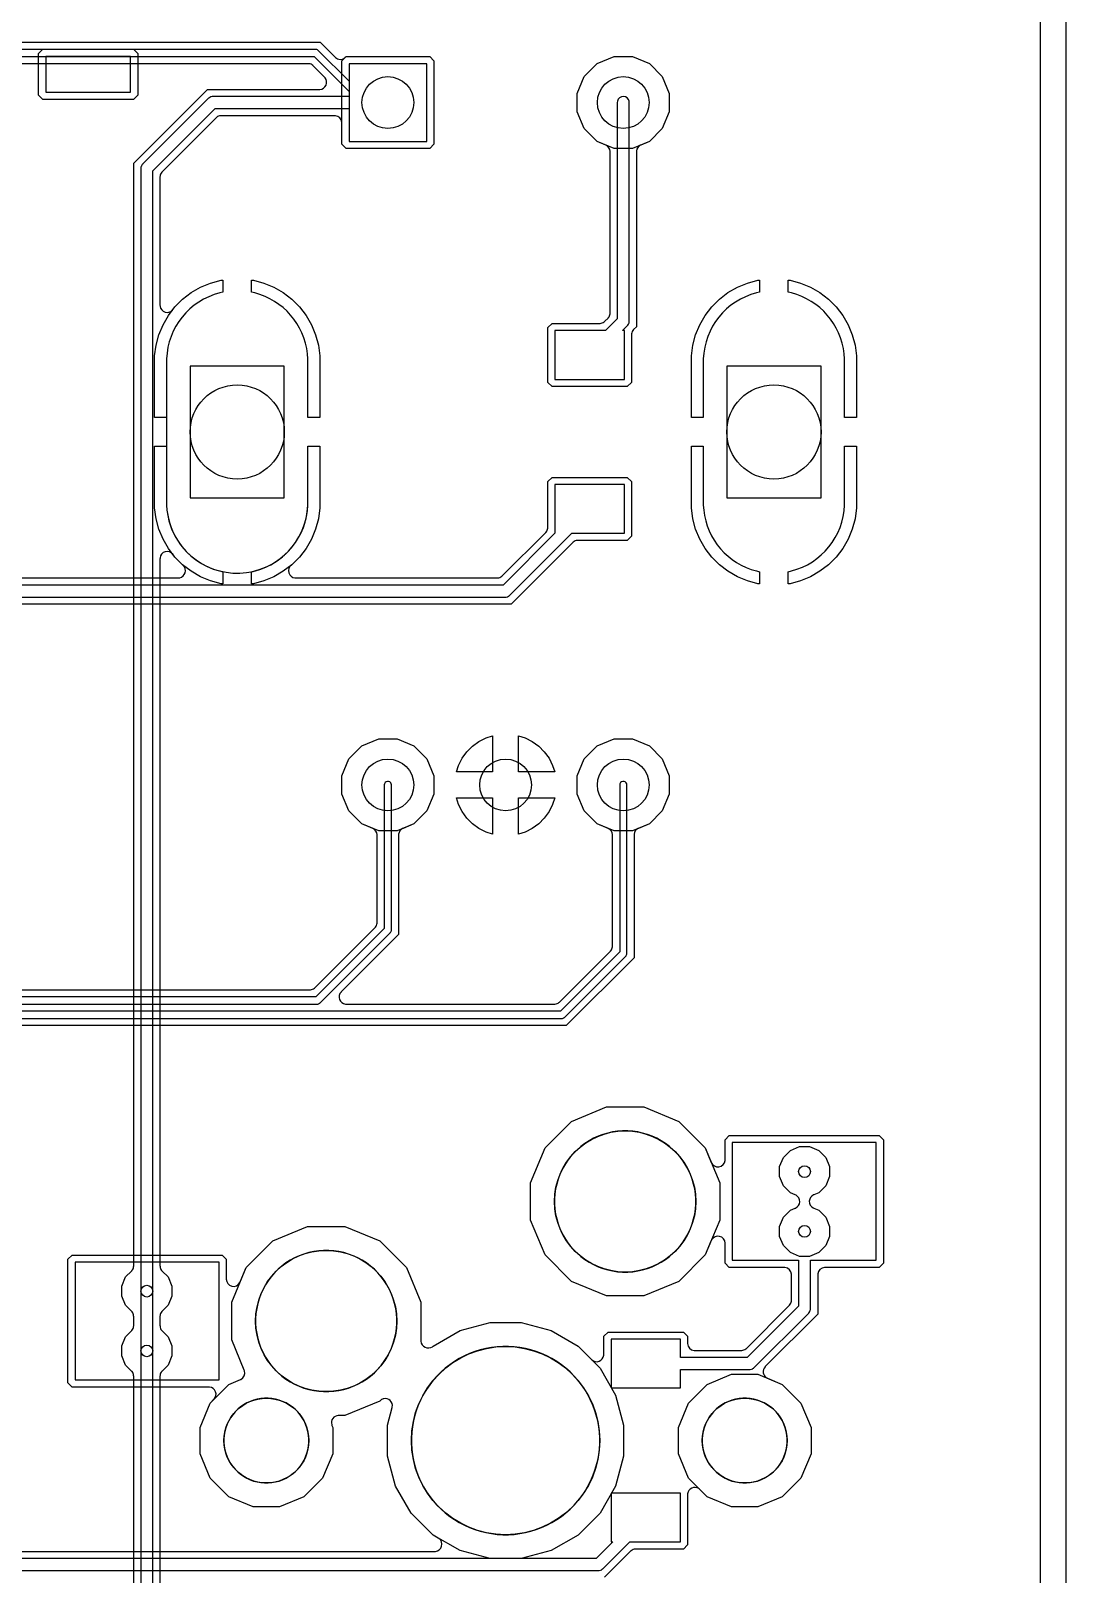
# Model space of a CAD drawing. Header units: millimetres. Extents: x 7.1 to 88.1, y 7.1 to 104.8.
# Drawn here: x 66.12 to 88.11, y 54.31 to 87.1 of the extents above; entities that cross this region are included whole.
import ezdxf

# ---------------------------------------------------------------- set-up
doc = ezdxf.new("R2010")
doc.units = ezdxf.units.MM

msp = doc.modelspace()

# ---------------------------------------------------------------- linework, layer by layer
at = {"layer": '16_copper'}
msp.add_lwpolyline([(87.56, 10.384), (87.56, 88.438)], dxfattribs=at)
for points in [[(66.372, 85.646), (66.282, 85.735), (66.282, 86.624), (66.372, 86.713), (68.298, 86.713), (68.387, 86.624), (68.387, 85.735), (68.298, 85.646)], [(68.235, 86.56), (66.435, 86.56), (66.435, 85.798), (68.235, 85.798)], [(72.812, 84.604), (72.723, 84.693), (72.723, 86.469), (72.812, 86.559), (74.588, 86.559), (74.677, 86.469), (74.677, 84.693), (74.588, 84.604)], [(74.525, 86.406), (72.875, 86.406), (72.875, 84.756), (74.525, 84.756)], [(75.155, 71.356), (75.2, 71.495), (75.277, 71.647), (75.377, 71.784), (75.497, 71.904), (75.634, 72.004), (75.786, 72.081), (75.925, 72.126), (75.925, 71.356)], [(76.475, 71.356), (76.475, 72.126), (76.614, 72.081), (76.766, 72.004), (76.903, 71.904), (77.023, 71.784), (77.123, 71.647), (77.2, 71.495), (77.245, 71.356)], [(75.786, 70.081), (75.634, 70.158), (75.497, 70.258), (75.377, 70.378), (75.277, 70.516), (75.2, 70.667), (75.155, 70.806), (75.925, 70.806), (75.925, 70.036)], [(76.475, 70.806), (77.245, 70.806), (77.2, 70.667), (77.123, 70.516), (77.023, 70.378), (76.903, 70.258), (76.766, 70.158), (76.614, 70.081), (76.475, 70.036)], [(70.115, 60.94), (67.057, 60.94), (67.057, 58.44), (70.115, 58.44)]]:
    msp.add_lwpolyline(points, close=True, dxfattribs=at)
for points in [[(77.186, 79.545), (77.097, 79.635), (77.097, 80.798), (77.186, 80.887), (78.199, 80.887), (78.204, 80.888), (78.21, 80.888, 0.153128), (78.295, 80.921), (78.306, 80.932), (78.376, 81.001), (78.38, 81.006), (78.384, 81.01, 0.153125), (78.42, 81.094), (78.421, 81.109), (78.421, 84.537), (78.42, 84.542), (78.42, 84.547, 0.258801), (78.341, 84.671), (78.327, 84.678), (78.146, 84.753), (77.871, 85.028), (77.723, 85.387), (77.723, 85.776), (77.871, 86.135), (78.146, 86.41), (78.506, 86.559), (78.894, 86.559), (79.254, 86.41), (79.529, 86.135), (79.677, 85.776), (79.677, 85.387), (79.529, 85.028), (79.254, 84.753), (79.073, 84.678), (79.069, 84.676), (79.065, 84.674, 0.258803), (78.98, 84.553), (78.979, 84.537), (78.979, 80.815), (78.92, 80.755, 0.172365), (78.876, 80.663), (78.875, 80.647), (78.875, 79.635), (78.786, 79.545)], [(78.723, 80.735), (78.684, 80.735), (78.79, 80.841), (78.793, 80.845), (78.797, 80.848, 0.11143), (78.823, 80.898), (78.824, 80.905), (78.826, 80.915), (78.826, 80.924), (78.827, 80.93), (78.827, 85.581), (78.824, 85.609, 0.785533), (78.577, 85.613), (78.573, 85.581), (78.573, 80.983), (78.325, 80.735), (77.249, 80.735), (77.249, 79.698), (78.723, 79.698)], [(68.746, 78.886), (68.746, 80.196), (68.776, 80.424), (68.836, 80.646), (68.924, 80.859), (69.038, 81.058), (69.178, 81.24), (69.341, 81.403), (69.523, 81.543), (69.723, 81.658), (69.935, 81.746), (70.157, 81.805), (70.195, 81.81), (70.195, 81.55), (70.129, 81.536, 0.332832), (69, 80.135), (69, 78.886)], [(72, 78.886), (72, 80.135), (71.992, 80.242, 0.31312), (70.871, 81.536), (70.805, 81.55), (70.805, 81.81), (70.843, 81.805), (71.065, 81.746), (71.277, 81.658), (71.477, 81.543), (71.659, 81.403), (71.822, 81.24), (71.962, 81.058), (72.076, 80.859), (72.164, 80.646), (72.224, 80.424), (72.254, 80.196), (72.254, 78.886)], [(80.146, 78.886), (80.146, 80.196), (80.176, 80.424), (80.236, 80.646), (80.324, 80.859), (80.438, 81.058), (80.578, 81.24), (80.741, 81.403), (80.923, 81.543), (81.123, 81.658), (81.335, 81.746), (81.557, 81.805), (81.595, 81.81), (81.595, 81.55), (81.529, 81.536, 0.332832), (80.4, 80.135), (80.4, 78.886)], [(83.4, 78.886), (83.4, 80.135), (83.392, 80.242, 0.31312), (82.271, 81.536), (82.205, 81.55), (82.205, 81.81), (82.243, 81.805), (82.465, 81.746), (82.677, 81.658), (82.877, 81.543), (83.059, 81.403), (83.222, 81.24), (83.362, 81.058), (83.476, 80.859), (83.564, 80.646), (83.624, 80.424), (83.654, 80.196), (83.654, 78.886)], [(81.557, 75.357), (81.335, 75.417), (81.123, 75.505), (80.923, 75.62), (80.741, 75.76), (80.578, 75.922), (80.438, 76.105), (80.324, 76.304), (80.236, 76.516), (80.176, 76.738), (80.146, 76.966), (80.146, 78.276), (80.4, 78.276), (80.4, 77.028), (80.408, 76.921, 0.31312), (81.529, 75.627), (81.595, 75.612), (81.595, 75.352)], [(82.205, 75.612), (82.271, 75.627, 0.332832), (83.4, 77.028), (83.4, 78.276), (83.654, 78.276), (83.654, 76.966), (83.624, 76.738), (83.564, 76.516), (83.476, 76.304), (83.362, 76.105), (83.222, 75.922), (83.059, 75.76), (82.877, 75.62), (82.677, 75.505), (82.465, 75.417), (82.243, 75.357), (82.205, 75.352)], [(79.914, 58.658), (81.385, 58.658), (81.39, 58.659), (81.396, 58.658, 0.111436), (81.449, 58.675), (81.455, 58.68), (81.463, 58.685), (81.47, 58.691), (81.475, 58.695), (82.64, 59.86), (82.643, 59.864), (82.647, 59.868, 0.11143), (82.673, 59.918), (82.674, 59.925), (82.676, 59.935), (82.676, 59.944), (82.677, 59.95), (82.677, 60.98), (84.073, 60.98), (84.073, 63.48), (81.015, 63.48), (81.015, 60.98), (82.423, 60.98), (82.423, 60.003), (81.332, 58.912), (79.914, 58.912), (79.914, 59.303), (78.44, 59.303), (78.44, 58.267), (79.914, 58.267)]]:
    msp.add_lwpolyline(points, format="xyb", close=True, dxfattribs=at)
for points in [[(64.093, 75.479), (69.257, 75.479), (69.269, 75.481), (69.281, 75.481, 0.547411), (69.362, 75.743), (69.358, 75.746, 0.006205), (69.355, 75.748), (69.35, 75.753), (69.341, 75.76), (69.178, 75.922), (69.038, 76.105), (68.924, 76.304), (68.836, 76.516), (68.776, 76.738), (68.746, 76.966), (68.746, 78.276), (69, 78.276), (69, 77.028), (69.008, 76.921, 0.931034), (72, 77.028), (72, 78.276), (72.254, 78.276), (72.254, 76.966), (72.224, 76.738), (72.164, 76.516), (72.076, 76.304), (71.962, 76.105), (71.822, 75.922), (71.659, 75.76), (71.65, 75.753, 0.678475), (71.727, 75.48), (71.732, 75.48, 0.006502), (71.736, 75.48), (71.743, 75.479), (76.021, 75.479), (76.027, 75.48), (76.033, 75.48, 0.153128), (76.117, 75.514), (76.129, 75.524), (77.052, 76.447), (77.056, 76.451), (77.06, 76.455, 0.153125), (77.096, 76.539), (77.097, 76.555), (77.097, 77.528), (77.186, 77.617), (78.786, 77.617), (78.875, 77.528), (78.875, 76.365), (78.786, 76.275), (77.734, 76.275), (77.728, 76.275), (77.722, 76.275, 0.153128), (77.637, 76.241), (77.626, 76.231), (76.316, 74.921), (38.334, 74.921)], [(38.157, 75.073), (76.2, 75.073), (76.205, 75.074), (76.211, 75.073, 0.111436), (76.264, 75.09), (76.27, 75.095), (76.278, 75.1), (76.285, 75.106), (76.29, 75.11), (77.607, 76.428), (78.723, 76.428), (78.723, 77.465), (77.249, 77.465), (77.249, 76.429), (76.147, 75.327), (57.496, 75.327)], [(30.505, 66.729), (72.042, 66.729), (72.048, 66.729), (72.054, 66.729, 0.153128), (72.138, 66.763), (72.15, 66.773), (73.427, 68.05), (73.43, 68.054), (73.435, 68.058, 0.153125), (73.471, 68.142), (73.471, 68.158), (73.471, 70.016), (73.471, 70.021), (73.471, 70.026, 0.258807), (73.391, 70.15), (73.377, 70.157), (73.146, 70.253), (72.871, 70.528), (72.723, 70.887), (72.723, 71.276), (72.871, 71.635), (73.146, 71.91), (73.506, 72.059), (73.894, 72.059), (74.254, 71.91), (74.529, 71.635), (74.677, 71.276), (74.677, 70.887), (74.529, 70.528), (74.254, 70.253), (74.023, 70.157), (74.018, 70.155), (74.014, 70.153, 0.258803), (73.929, 70.032), (73.929, 70.016), (73.929, 67.905), (73.75, 67.727), (73.75, 67.727), (72.707, 66.684), (72.706, 66.682), (72.705, 66.681, 0.622974), (72.799, 66.425), (72.815, 66.424), (77.237, 66.424), (77.243, 66.424), (77.249, 66.424, 0.153128), (77.334, 66.458), (77.345, 66.468), (78.427, 67.55), (78.43, 67.554), (78.435, 67.558, 0.153125), (78.471, 67.642), (78.471, 67.658), (78.471, 70.016), (78.471, 70.021), (78.471, 70.026, 0.258807), (78.391, 70.15), (78.377, 70.157), (78.146, 70.253), (77.871, 70.528), (77.723, 70.887), (77.723, 71.276), (77.871, 71.635), (78.146, 71.91), (78.506, 72.059), (78.894, 72.059), (79.254, 71.91), (79.529, 71.635), (79.677, 71.276), (79.677, 70.887), (79.529, 70.528), (79.254, 70.253), (79.023, 70.157), (79.018, 70.155), (79.014, 70.153, 0.258803), (78.929, 70.032), (78.929, 70.016), (78.929, 67.405), (77.49, 65.967), (30.505, 65.967)], [(30.122, 66.424), (72.2, 66.424), (72.208, 66.425), (72.217, 66.426, 0.087654), (72.241, 66.436), (72.247, 66.441), (72.254, 66.446), (73.754, 67.946), (73.759, 67.953), (73.764, 67.959, 0.087651), (73.774, 67.984), (73.775, 67.991), (73.776, 68), (73.776, 71.081), (73.773, 71.103, 0.866051), (73.624, 71.081), (73.624, 68.032), (72.168, 66.576), (30.154, 66.576)], [(30.158, 66.119), (77.395, 66.119), (77.404, 66.12), (77.412, 66.121, 0.087654), (77.437, 66.131), (77.442, 66.136), (77.449, 66.141), (78.754, 67.446), (78.759, 67.453), (78.764, 67.459, 0.087651), (78.774, 67.484), (78.775, 67.491), (78.776, 67.5), (78.776, 71.081), (78.773, 71.103, 0.866051), (78.624, 71.081), (78.624, 67.532), (77.364, 66.271), (30.126, 66.271)], [(61.168, 54.794), (74.695, 54.794), (74.702, 54.795), (74.708, 54.795, 0.695635), (74.785, 55.07), (74.771, 55.079), (74.66, 55.143), (74.193, 55.61), (73.863, 56.182), (73.692, 56.82), (73.692, 57.48), (73.791, 57.849), (73.792, 57.855), (73.794, 57.861, 0.541105), (73.608, 58.036), (73.602, 58.035), (73.593, 58.032), (73.585, 58.029, 0.063309), (73.547, 58.007), (73.536, 57.996), (73.527, 57.988), (72.789, 57.682), (72.653, 57.682), (72.65, 57.682), (72.647, 57.682, 0.484479), (72.506, 57.489), (72.507, 57.486), (72.512, 57.471), (72.529, 57.43), (72.529, 56.87), (72.314, 56.352), (71.918, 55.956), (71.4, 55.741), (70.84, 55.741), (70.322, 55.956), (69.926, 56.352), (69.711, 56.87), (69.711, 57.43), (69.926, 57.948), (70.005, 58.027), (70.006, 58.028), (70.007, 58.029), (70.007, 58.03), (70.008, 58.03, 0.622974), (69.913, 58.287), (69.897, 58.288), (66.994, 58.288), (66.905, 58.377), (66.905, 61.003), (66.994, 61.092), (70.178, 61.092), (70.267, 61.003), (70.267, 60.579), (70.267, 60.578), (70.267, 60.577, 0.773604), (70.554, 60.506), (70.561, 60.521), (70.688, 60.827), (71.253, 61.392), (71.991, 61.698), (72.789, 61.698), (73.527, 61.392), (74.092, 60.827), (74.398, 60.089), (74.398, 59.263), (74.398, 59.261), (74.398, 59.259, 0.54334), (74.647, 59.145), (74.658, 59.155), (74.66, 59.157), (75.232, 59.487), (75.87, 59.658), (76.53, 59.658), (77.168, 59.487), (77.74, 59.157), (78.027, 58.87), (78.028, 58.869), (78.03, 58.867, 0.622974), (78.286, 58.962), (78.287, 58.978), (78.287, 59.367), (78.376, 59.456), (79.977, 59.456), (80.066, 59.367), (80.066, 59.217), (80.066, 59.213), (80.066, 59.209, 0.370187), (80.203, 59.065), (80.218, 59.064), (81.206, 59.064), (81.212, 59.065), (81.218, 59.065, 0.153128), (81.302, 59.099), (81.314, 59.109), (82.226, 60.021), (82.23, 60.026), (82.234, 60.029, 0.153125), (82.27, 60.113), (82.271, 60.129), (82.271, 60.675), (82.27, 60.679), (82.27, 60.683, 0.370187), (82.134, 60.827), (82.118, 60.828), (80.952, 60.828), (80.863, 60.917), (80.863, 61.341), (80.863, 61.342), (80.863, 61.343, 0.773604), (80.576, 61.414), (80.569, 61.399), (80.442, 61.093), (79.877, 60.528), (79.139, 60.222), (78.341, 60.222), (77.603, 60.528), (77.038, 61.093), (76.732, 61.831), (76.732, 62.629), (77.038, 63.367), (77.603, 63.932), (78.341, 64.238), (79.139, 64.238), (79.877, 63.932), (80.442, 63.367), (80.569, 63.061), (80.57, 63.06), (80.57, 63.059, 0.773607), (80.862, 63.103), (80.863, 63.119), (80.863, 63.543), (80.952, 63.632), (84.136, 63.632), (84.225, 63.543), (84.225, 60.917), (84.136, 60.828), (82.982, 60.828), (82.978, 60.827), (82.974, 60.827, 0.370187), (82.83, 60.691), (82.829, 60.675), (82.829, 59.834), (81.717, 58.722), (81.715, 58.72), (81.713, 58.718, 0.490286), (81.752, 58.48), (81.766, 58.473), (82.078, 58.344), (82.474, 57.948), (82.689, 57.43), (82.689, 56.87), (82.474, 56.352), (82.078, 55.956), (81.56, 55.741), (81, 55.741), (80.482, 55.956), (80.326, 56.112), (80.325, 56.113), (80.323, 56.114), (80.321, 56.116), (80.321, 56.116), (80.321, 56.116), (80.313, 56.122), (80.302, 56.131, 0.562966), (80.067, 56.019), (80.066, 56.004), (80.066, 54.933), (79.977, 54.844), (78.964, 54.844), (78.958, 54.844), (78.953, 54.844, 0.153128), (78.868, 54.81), (78.856, 54.799), (78.304, 54.248)], [(23.027, 54.388), (78.177, 54.388), (78.182, 54.389), (78.187, 54.388, 0.111436), (78.241, 54.405), (78.246, 54.41), (78.255, 54.415), (78.261, 54.421), (78.266, 54.425), (78.838, 54.997), (79.914, 54.997), (79.914, 56.034), (78.44, 56.034), (78.44, 54.997), (78.478, 54.997), (78.124, 54.642), (59.433, 54.642)]]:
    msp.add_lwpolyline(points, format="xyb", dxfattribs=at)
at = {"layer": '1_copper'}
msp.add_lwpolyline([(87.56, 10.384), (87.56, 88.438)], dxfattribs=at)
for points in [[(68.707, 20.955), (68.707, 84.127), (70.034, 85.454), (72.875, 85.454), (72.875, 84.756), (74.525, 84.756), (74.525, 86.406), (72.875, 86.406), (72.875, 86.033), (72.219, 86.689), (72.212, 86.694), (72.206, 86.699, 0.087651), (72.181, 86.709), (72.174, 86.71), (72.165, 86.711), (51.635, 86.711)], [(57.722, 86.863), (72.26, 86.863), (72.438, 86.685), (72.438, 86.685), (72.58, 86.543), (72.583, 86.54), (72.586, 86.538, 0.370187), (72.784, 86.532), (72.796, 86.543), (72.812, 86.559), (74.588, 86.559), (74.677, 86.469), (74.677, 84.693), (74.588, 84.604), (72.812, 84.604), (72.723, 84.693), (72.723, 85.149), (72.722, 85.153), (72.722, 85.157, 0.370187), (72.586, 85.301), (72.57, 85.302), (70.16, 85.302), (70.154, 85.301), (70.149, 85.301, 0.153128), (70.064, 85.268), (70.052, 85.257), (68.904, 84.109), (68.9, 84.104), (68.896, 84.101, 0.153125), (68.86, 84.017), (68.859, 84.001), (68.859, 81.273), (68.861, 81.262), (68.861, 81.25, 0.622975), (69.123, 81.169), (69.126, 81.173, 0.006401), (69.129, 81.176), (69.133, 81.181), (69.178, 81.24), (69.341, 81.403), (69.523, 81.543), (69.723, 81.658), (69.935, 81.746), (70.157, 81.805), (70.195, 81.81), (70.195, 81.55), (70.129, 81.536, 0.332832), (69, 80.135), (69, 77.028), (69.008, 76.921, 0.31312), (70.129, 75.627), (70.195, 75.612), (70.195, 75.352), (70.157, 75.357), (69.935, 75.417), (69.723, 75.505), (69.523, 75.62), (69.341, 75.76), (69.178, 75.922), (69.133, 75.982, 0.678454), (68.86, 75.905), (68.86, 75.9, 0.006496), (68.86, 75.896), (68.859, 75.889), (68.859, 60.86), (68.86, 60.855), (68.86, 60.849, 0.153128), (68.894, 60.764), (68.904, 60.752), (69.03, 60.626), (69.111, 60.431), (69.111, 60.219), (69.03, 60.024), (68.904, 59.898), (68.9, 59.893), (68.896, 59.889, 0.153125), (68.86, 59.805), (68.859, 59.79), (68.859, 59.59), (68.86, 59.585), (68.86, 59.579, 0.153128), (68.894, 59.494), (68.904, 59.482), (69.03, 59.356), (69.111, 59.161), (69.111, 58.949), (69.03, 58.754), (68.904, 58.628), (68.9, 58.623), (68.896, 58.619, 0.153125), (68.86, 58.535), (68.859, 58.52), (68.859, 41.81)], [(51.666, 86.559), (72.134, 86.559), (72.875, 85.817), (72.875, 85.708), (69.981, 85.708), (69.976, 85.708), (69.97, 85.708, 0.111436), (69.917, 85.691), (69.911, 85.686), (69.903, 85.681), (69.897, 85.675), (69.891, 85.671), (68.49, 84.27), (68.487, 84.266), (68.483, 84.262, 0.11143), (68.457, 84.212), (68.456, 84.205), (68.454, 84.195), (68.454, 84.186), (68.453, 84.18), (68.453, 20.955)], [(68.301, 48.786), (68.301, 58.52), (68.3, 58.525), (68.3, 58.531, 0.153128), (68.266, 58.616), (68.256, 58.628), (68.13, 58.754), (68.049, 58.949), (68.049, 59.161), (68.13, 59.356), (68.256, 59.482), (68.26, 59.487), (68.264, 59.491, 0.153125), (68.3, 59.575), (68.301, 59.59), (68.301, 59.79), (68.3, 59.795), (68.3, 59.801, 0.153128), (68.266, 59.886), (68.256, 59.898), (68.13, 60.024), (68.049, 60.219), (68.049, 60.431), (68.13, 60.626), (68.256, 60.752), (68.26, 60.757), (68.264, 60.761, 0.153125), (68.3, 60.845), (68.301, 60.86), (68.301, 84.296), (69.866, 85.861), (72.248, 85.861), (72.25, 85.861), (72.252, 85.861, 0.622974), (72.366, 86.109), (72.356, 86.121), (72.115, 86.362), (72.111, 86.365), (72.107, 86.369, 0.153125), (72.023, 86.405), (72.007, 86.406), (60.575, 86.406)]]:
    msp.add_lwpolyline(points, format="xyb", dxfattribs=at)
for points in [[(78.506, 84.604), (78.146, 84.753), (77.871, 85.028), (77.723, 85.387), (77.723, 85.776), (77.871, 86.135), (78.146, 86.41), (78.506, 86.559), (78.894, 86.559), (79.254, 86.41), (79.529, 86.135), (79.677, 85.776), (79.677, 85.387), (79.529, 85.028), (79.254, 84.753), (78.894, 84.604)], [(73.506, 70.104), (73.146, 70.253), (72.871, 70.528), (72.723, 70.887), (72.723, 71.276), (72.871, 71.635), (73.146, 71.91), (73.506, 72.059), (73.894, 72.059), (74.254, 71.91), (74.529, 71.635), (74.677, 71.276), (74.677, 70.887), (74.529, 70.528), (74.254, 70.253), (73.894, 70.104)], [(75.155, 71.356), (75.2, 71.495), (75.277, 71.647), (75.377, 71.784), (75.497, 71.904), (75.634, 72.004), (75.786, 72.081), (75.925, 72.126), (75.925, 71.356)], [(76.475, 71.356), (76.475, 72.126), (76.614, 72.081), (76.766, 72.004), (76.903, 71.904), (77.023, 71.784), (77.123, 71.647), (77.2, 71.495), (77.245, 71.356)], [(78.506, 70.104), (78.146, 70.253), (77.871, 70.528), (77.723, 70.887), (77.723, 71.276), (77.871, 71.635), (78.146, 71.91), (78.506, 72.059), (78.894, 72.059), (79.254, 71.91), (79.529, 71.635), (79.677, 71.276), (79.677, 70.887), (79.529, 70.528), (79.254, 70.253), (78.894, 70.104)], [(75.786, 70.081), (75.634, 70.158), (75.497, 70.258), (75.377, 70.378), (75.277, 70.516), (75.2, 70.667), (75.155, 70.806), (75.925, 70.806), (75.925, 70.036)], [(76.475, 70.806), (77.245, 70.806), (77.2, 70.667), (77.123, 70.516), (77.023, 70.378), (76.903, 70.258), (76.766, 70.158), (76.614, 70.081), (76.475, 70.036)], [(78.341, 60.222), (77.603, 60.528), (77.038, 61.093), (76.732, 61.831), (76.732, 62.629), (77.038, 63.367), (77.603, 63.932), (78.341, 64.238), (79.139, 64.238), (79.877, 63.932), (80.442, 63.367), (80.748, 62.629), (80.748, 61.831), (80.442, 61.093), (79.877, 60.528), (79.139, 60.222)], [(81, 55.741), (80.482, 55.956), (80.086, 56.352), (79.871, 56.87), (79.871, 57.43), (80.086, 57.948), (80.482, 58.344), (81, 58.559), (81.56, 58.559), (82.078, 58.344), (82.474, 57.948), (82.689, 57.43), (82.689, 56.87), (82.474, 56.352), (82.078, 55.956), (81.56, 55.741)]]:
    msp.add_lwpolyline(points, close=True, dxfattribs=at)
for points in [[(72, 78.886), (72, 80.135), (71.992, 80.242, 0.31312), (70.871, 81.536), (70.805, 81.55), (70.805, 81.81), (70.843, 81.805), (71.065, 81.746), (71.277, 81.658), (71.477, 81.543), (71.659, 81.403), (71.822, 81.24), (71.962, 81.058), (72.076, 80.859), (72.164, 80.646), (72.224, 80.424), (72.254, 80.196), (72.254, 78.886)], [(80.146, 78.886), (80.146, 80.196), (80.176, 80.424), (80.236, 80.646), (80.324, 80.859), (80.438, 81.058), (80.578, 81.24), (80.741, 81.403), (80.923, 81.543), (81.123, 81.658), (81.335, 81.746), (81.557, 81.805), (81.595, 81.81), (81.595, 81.55), (81.529, 81.536, 0.332832), (80.4, 80.135), (80.4, 78.886)], [(83.4, 78.886), (83.4, 80.135), (83.392, 80.242, 0.31312), (82.271, 81.536), (82.205, 81.55), (82.205, 81.81), (82.243, 81.805), (82.465, 81.746), (82.677, 81.658), (82.877, 81.543), (83.059, 81.403), (83.222, 81.24), (83.362, 81.058), (83.476, 80.859), (83.564, 80.646), (83.624, 80.424), (83.654, 80.196), (83.654, 78.886)], [(70.805, 75.612), (70.871, 75.627, 0.332832), (72, 77.028), (72, 78.276), (72.254, 78.276), (72.254, 76.966), (72.224, 76.738), (72.164, 76.516), (72.076, 76.304), (71.962, 76.105), (71.822, 75.922), (71.659, 75.76), (71.477, 75.62), (71.277, 75.505), (71.065, 75.417), (70.843, 75.357), (70.805, 75.352)], [(81.557, 75.357), (81.335, 75.417), (81.123, 75.505), (80.923, 75.62), (80.741, 75.76), (80.578, 75.922), (80.438, 76.105), (80.324, 76.304), (80.236, 76.516), (80.176, 76.738), (80.146, 76.966), (80.146, 78.276), (80.4, 78.276), (80.4, 77.028), (80.408, 76.921, 0.31312), (81.529, 75.627), (81.595, 75.612), (81.595, 75.352)], [(82.205, 75.612), (82.271, 75.627, 0.332832), (83.4, 77.028), (83.4, 78.276), (83.654, 78.276), (83.654, 76.966), (83.624, 76.738), (83.564, 76.516), (83.476, 76.304), (83.362, 76.105), (83.222, 75.922), (83.059, 75.76), (82.877, 75.62), (82.677, 75.505), (82.465, 75.417), (82.243, 75.357), (82.205, 75.352)], [(82.444, 61.064), (82.249, 61.145), (82.1, 61.294), (82.019, 61.489), (82.019, 61.701), (82.1, 61.896), (82.249, 62.045), (82.354, 62.089), (82.356, 62.09), (82.358, 62.091, 0.622979), (82.369, 62.364), (82.354, 62.371), (82.249, 62.415), (82.1, 62.564), (82.019, 62.759), (82.019, 62.971), (82.1, 63.166), (82.249, 63.315), (82.444, 63.396), (82.656, 63.396), (82.851, 63.315), (83, 63.166), (83.081, 62.971), (83.081, 62.759), (83, 62.564), (82.851, 62.415), (82.746, 62.371), (82.744, 62.37), (82.742, 62.369, 0.622975), (82.731, 62.096), (82.746, 62.089), (82.851, 62.045), (83, 61.896), (83.081, 61.701), (83.081, 61.489), (83, 61.294), (82.851, 61.145), (82.656, 61.064)], [(75.87, 54.642), (75.232, 54.813), (74.66, 55.143), (74.193, 55.61), (73.863, 56.182), (73.692, 56.82), (73.692, 57.48), (73.791, 57.849), (73.792, 57.855), (73.794, 57.861, 0.541105), (73.608, 58.036), (73.602, 58.035), (73.593, 58.032), (73.585, 58.029, 0.063309), (73.547, 58.007), (73.536, 57.996), (73.527, 57.988), (72.789, 57.682), (72.653, 57.682), (72.65, 57.682), (72.647, 57.682, 0.484479), (72.506, 57.489), (72.507, 57.486), (72.512, 57.471), (72.529, 57.43), (72.529, 56.87), (72.314, 56.352), (71.918, 55.956), (71.4, 55.741), (70.84, 55.741), (70.322, 55.956), (69.926, 56.352), (69.711, 56.87), (69.711, 57.43), (69.926, 57.948), (70.322, 58.344), (70.567, 58.446), (70.57, 58.448), (70.574, 58.449, 0.370187), (70.655, 58.63), (70.649, 58.645), (70.382, 59.291), (70.382, 60.089), (70.688, 60.827), (71.253, 61.392), (71.991, 61.698), (72.789, 61.698), (73.527, 61.392), (74.092, 60.827), (74.398, 60.089), (74.398, 59.263), (74.398, 59.261), (74.398, 59.259, 0.54334), (74.647, 59.145), (74.658, 59.155), (74.66, 59.157), (75.232, 59.487), (75.87, 59.658), (76.53, 59.658), (77.168, 59.487), (77.74, 59.157), (78.207, 58.69), (78.537, 58.118), (78.708, 57.48), (78.708, 56.82), (78.537, 56.182), (78.207, 55.61), (77.74, 55.143), (77.168, 54.813), (76.53, 54.642)]]:
    msp.add_lwpolyline(points, format="xyb", close=True, dxfattribs=at)
at = {"layer": 'drills_NPTH'}
for centre, radius in [((78.74, 62.23), 1.5), ((72.39, 59.69), 1.5), ((76.2, 57.15), 2), ((71.12, 57.15), 0.901), ((81.28, 57.15), 0.901)]:
    msp.add_circle(centre, radius, dxfattribs=at)
at = {"layer": 'drills_PTH'}
for centre, radius in [((73.7, 85.581), 0.55), ((78.7, 85.581), 0.55), ((70.5, 78.581), 1), ((81.9, 78.581), 1), ((73.7, 71.081), 0.55), ((76.2, 71.081), 0.55), ((78.7, 71.081), 0.55), ((82.55, 62.865), 0.125), ((82.55, 61.595), 0.125), ((68.58, 60.325), 0.125), ((68.58, 59.055), 0.125)]:
    msp.add_circle(centre, radius, dxfattribs=at)
at = {"layer": 'holes'}
for points in [[(69.5, 77.181), (71.5, 77.181), (71.5, 79.981), (69.5, 79.981), (69.5, 77.181)], [(80.9, 77.181), (82.9, 77.181), (82.9, 79.981), (80.9, 79.981), (80.9, 77.181)], [(77.24, 62.176), (77.248, 62.07), (77.263, 61.964), (77.286, 61.859), (77.316, 61.756), (77.353, 61.656), (77.398, 61.558), (77.449, 61.464), (77.507, 61.374), (77.571, 61.288), (77.641, 61.207), (77.717, 61.131), (77.798, 61.061), (77.884, 60.997), (77.974, 60.939), (78.068, 60.888), (78.166, 60.843), (78.266, 60.806), (78.369, 60.776), (78.474, 60.753), (78.58, 60.738), (78.686, 60.73), (78.794, 60.73), (78.9, 60.738), (79.007, 60.753), (79.111, 60.776), (79.214, 60.806), (79.314, 60.843), (79.412, 60.888), (79.506, 60.939), (79.596, 60.997), (79.682, 61.061), (79.763, 61.131), (79.839, 61.207), (79.909, 61.288), (79.973, 61.374), (80.031, 61.464), (80.082, 61.558), (80.127, 61.656), (80.164, 61.756), (80.194, 61.859), (80.217, 61.964), (80.232, 62.07), (80.24, 62.176), (80.24, 62.284), (80.232, 62.39), (80.217, 62.497), (80.194, 62.601), (80.164, 62.704), (80.127, 62.804), (80.082, 62.902), (80.031, 62.996), (79.973, 63.086), (79.909, 63.172), (79.839, 63.253), (79.763, 63.329), (79.682, 63.399), (79.596, 63.463), (79.506, 63.521), (79.412, 63.572), (79.314, 63.617), (79.214, 63.654), (79.111, 63.684), (79.007, 63.707), (78.9, 63.722), (78.794, 63.73), (78.686, 63.73), (78.58, 63.722), (78.474, 63.707), (78.369, 63.684), (78.266, 63.654), (78.166, 63.617), (78.068, 63.572), (77.974, 63.521), (77.884, 63.463), (77.798, 63.399), (77.717, 63.329), (77.641, 63.253), (77.571, 63.172), (77.507, 63.086), (77.449, 62.996), (77.398, 62.902), (77.353, 62.804), (77.316, 62.704), (77.286, 62.601), (77.263, 62.497), (77.248, 62.39), (77.24, 62.284), (77.24, 62.176)], [(70.89, 59.636), (70.898, 59.53), (70.913, 59.424), (70.936, 59.319), (70.966, 59.216), (71.003, 59.116), (71.048, 59.018), (71.099, 58.924), (71.157, 58.834), (71.221, 58.748), (71.291, 58.667), (71.367, 58.591), (71.448, 58.521), (71.534, 58.457), (71.624, 58.399), (71.718, 58.348), (71.816, 58.303), (71.916, 58.266), (72.019, 58.236), (72.124, 58.213), (72.23, 58.198), (72.336, 58.19), (72.444, 58.19), (72.55, 58.198), (72.657, 58.213), (72.761, 58.236), (72.864, 58.266), (72.964, 58.303), (73.062, 58.348), (73.156, 58.399), (73.246, 58.457), (73.332, 58.521), (73.413, 58.591), (73.489, 58.667), (73.559, 58.748), (73.623, 58.834), (73.681, 58.924), (73.732, 59.018), (73.777, 59.116), (73.814, 59.216), (73.844, 59.319), (73.867, 59.424), (73.882, 59.53), (73.89, 59.636), (73.89, 59.744), (73.882, 59.85), (73.867, 59.957), (73.844, 60.061), (73.814, 60.164), (73.777, 60.264), (73.732, 60.362), (73.681, 60.456), (73.623, 60.546), (73.559, 60.632), (73.489, 60.713), (73.413, 60.789), (73.332, 60.859), (73.246, 60.923), (73.156, 60.981), (73.062, 61.032), (72.964, 61.077), (72.864, 61.114), (72.761, 61.144), (72.657, 61.167), (72.55, 61.182), (72.444, 61.19), (72.336, 61.19), (72.23, 61.182), (72.124, 61.167), (72.019, 61.144), (71.916, 61.114), (71.816, 61.077), (71.718, 61.032), (71.624, 60.981), (71.534, 60.923), (71.448, 60.859), (71.367, 60.789), (71.291, 60.713), (71.221, 60.632), (71.157, 60.546), (71.099, 60.456), (71.048, 60.362), (71.003, 60.264), (70.966, 60.164), (70.936, 60.061), (70.913, 59.957), (70.898, 59.85), (70.89, 59.744), (70.89, 59.636)], [(74.2, 57.09), (74.207, 56.969), (74.222, 56.849), (74.244, 56.73), (74.273, 56.613), (74.309, 56.497), (74.351, 56.384), (74.401, 56.274), (74.457, 56.167), (74.52, 56.064), (74.588, 55.964), (74.663, 55.869), (74.743, 55.779), (74.829, 55.693), (74.919, 55.613), (75.014, 55.538), (75.114, 55.47), (75.217, 55.407), (75.324, 55.351), (75.434, 55.301), (75.547, 55.259), (75.663, 55.223), (75.78, 55.194), (75.899, 55.172), (76.019, 55.157), (76.14, 55.15), (76.26, 55.15), (76.381, 55.157), (76.501, 55.172), (76.62, 55.194), (76.737, 55.223), (76.853, 55.259), (76.966, 55.301), (77.076, 55.351), (77.183, 55.407), (77.286, 55.47), (77.386, 55.538), (77.481, 55.613), (77.571, 55.693), (77.657, 55.779), (77.737, 55.869), (77.812, 55.964), (77.88, 56.064), (77.943, 56.167), (77.999, 56.274), (78.049, 56.384), (78.091, 56.497), (78.127, 56.613), (78.156, 56.73), (78.178, 56.849), (78.193, 56.969), (78.2, 57.09), (78.2, 57.21), (78.193, 57.331), (78.178, 57.451), (78.156, 57.57), (78.127, 57.687), (78.091, 57.803), (78.049, 57.916), (77.999, 58.026), (77.943, 58.133), (77.88, 58.236), (77.812, 58.336), (77.737, 58.431), (77.657, 58.521), (77.571, 58.607), (77.481, 58.687), (77.386, 58.762), (77.286, 58.83), (77.183, 58.893), (77.076, 58.949), (76.966, 58.999), (76.853, 59.041), (76.737, 59.077), (76.62, 59.106), (76.501, 59.128), (76.381, 59.143), (76.26, 59.15), (76.14, 59.15), (76.019, 59.143), (75.899, 59.128), (75.78, 59.106), (75.663, 59.077), (75.547, 59.041), (75.434, 58.999), (75.324, 58.949), (75.217, 58.893), (75.114, 58.83), (75.014, 58.762), (74.919, 58.687), (74.829, 58.607), (74.743, 58.521), (74.663, 58.431), (74.588, 58.336), (74.52, 58.236), (74.457, 58.133), (74.401, 58.026), (74.351, 57.916), (74.309, 57.803), (74.273, 57.687), (74.244, 57.57), (74.222, 57.451), (74.207, 57.331), (74.2, 57.21), (74.2, 57.09)], [(70.219, 57.111), (70.226, 57.032), (70.24, 56.955), (70.26, 56.879), (70.287, 56.805), (70.32, 56.734), (70.36, 56.666), (70.405, 56.601), (70.455, 56.541), (70.511, 56.485), (70.571, 56.435), (70.636, 56.39), (70.704, 56.35), (70.775, 56.317), (70.849, 56.29), (70.925, 56.27), (71.002, 56.256), (71.081, 56.249), (71.159, 56.249), (71.238, 56.256), (71.315, 56.27), (71.391, 56.29), (71.465, 56.317), (71.536, 56.35), (71.604, 56.39), (71.669, 56.435), (71.729, 56.485), (71.785, 56.541), (71.835, 56.601), (71.88, 56.666), (71.92, 56.734), (71.953, 56.805), (71.98, 56.879), (72, 56.955), (72.014, 57.032), (72.021, 57.111), (72.021, 57.189), (72.014, 57.268), (72, 57.345), (71.98, 57.421), (71.953, 57.495), (71.92, 57.566), (71.88, 57.634), (71.835, 57.699), (71.785, 57.759), (71.729, 57.815), (71.669, 57.865), (71.604, 57.91), (71.536, 57.95), (71.465, 57.983), (71.391, 58.01), (71.315, 58.03), (71.238, 58.044), (71.159, 58.051), (71.081, 58.051), (71.002, 58.044), (70.925, 58.03), (70.849, 58.01), (70.775, 57.983), (70.704, 57.95), (70.636, 57.91), (70.571, 57.865), (70.511, 57.815), (70.455, 57.759), (70.405, 57.699), (70.36, 57.634), (70.32, 57.566), (70.287, 57.495), (70.26, 57.421), (70.24, 57.345), (70.226, 57.268), (70.219, 57.189), (70.219, 57.111)], [(80.379, 57.111), (80.386, 57.032), (80.4, 56.955), (80.42, 56.879), (80.447, 56.805), (80.48, 56.734), (80.52, 56.666), (80.565, 56.601), (80.615, 56.541), (80.671, 56.485), (80.731, 56.435), (80.796, 56.39), (80.864, 56.35), (80.935, 56.317), (81.009, 56.29), (81.085, 56.27), (81.162, 56.256), (81.241, 56.249), (81.319, 56.249), (81.398, 56.256), (81.475, 56.27), (81.551, 56.29), (81.625, 56.317), (81.696, 56.35), (81.764, 56.39), (81.829, 56.435), (81.889, 56.485), (81.945, 56.541), (81.995, 56.601), (82.04, 56.666), (82.08, 56.734), (82.113, 56.805), (82.14, 56.879), (82.16, 56.955), (82.174, 57.032), (82.181, 57.111), (82.181, 57.189), (82.174, 57.268), (82.16, 57.345), (82.14, 57.421), (82.113, 57.495), (82.08, 57.566), (82.04, 57.634), (81.995, 57.699), (81.945, 57.759), (81.889, 57.815), (81.829, 57.865), (81.764, 57.91), (81.696, 57.95), (81.625, 57.983), (81.551, 58.01), (81.475, 58.03), (81.398, 58.044), (81.319, 58.051), (81.241, 58.051), (81.162, 58.044), (81.085, 58.03), (81.009, 58.01), (80.935, 57.983), (80.864, 57.95), (80.796, 57.91), (80.731, 57.865), (80.671, 57.815), (80.615, 57.759), (80.565, 57.699), (80.52, 57.634), (80.48, 57.566), (80.447, 57.495), (80.42, 57.421), (80.4, 57.345), (80.386, 57.268), (80.379, 57.189), (80.379, 57.111)]]:
    msp.add_lwpolyline(points, close=True, dxfattribs=at)
at = {"layer": 'outline'}
msp.add_lwpolyline([(88.106, 9.525), (88.106, 102.394), (88.097, 102.601), (88.07, 102.807), (88.025, 103.01), (87.963, 103.208), (87.883, 103.4), (87.787, 103.584), (87.676, 103.76), (87.549, 103.924), (87.409, 104.078), (87.256, 104.218), (87.091, 104.344), (86.916, 104.456), (86.731, 104.552), (86.539, 104.631), (86.341, 104.694), (86.139, 104.739), (85.933, 104.766), (85.725, 104.775), (9.525, 104.775)], dxfattribs=at)

doc.saveas('drawing.dxf')
